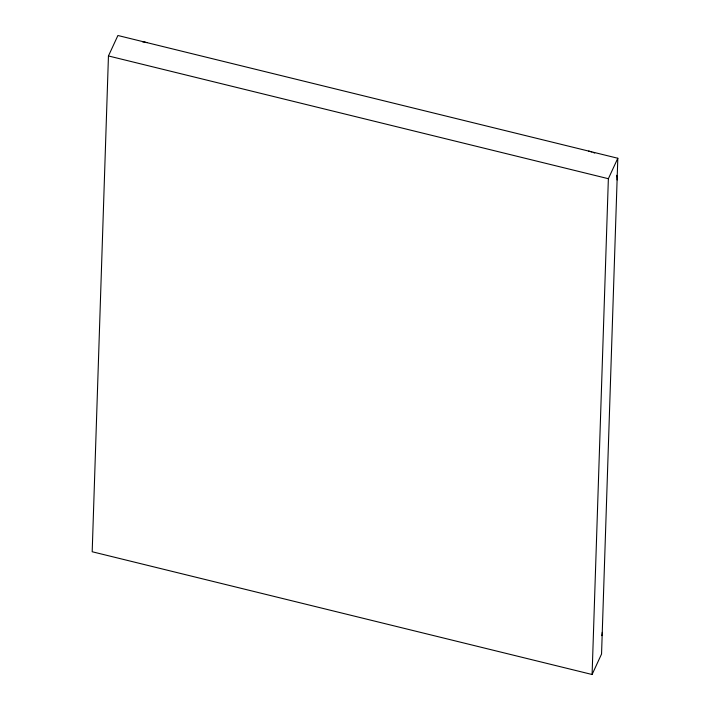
<?xml version="1.0" encoding="UTF-8"?>
<svg xmlns="http://www.w3.org/2000/svg" width="710" height="710" viewBox="0 0 710 710"><rect width="100%" height="100%" fill="white"/><g stroke="black" fill="none" stroke-linecap="round" stroke-linejoin="round"><path stroke-width="1.06" d="M108.453 55.957L92.185 551.75L592.096 674.5L601.547 654.043L617.815 158.25L117.904 35.5L108.453 55.957L608.363 178.707L592.096 674.5M608.363 178.707L617.815 158.25M142.462 41.792A30.645 20.776 24.8 0 1 147.023 42.636M602.257 632.353A30.663 20.794 24.8 0 1 601.787 635.654M588.661 151.088A30.663 20.794 24.8 0 1 591.705 151.958M593.214 152.472A30.663 20.794 24.8 0 1 594.705 153.049M616.617 175.272A30.663 20.794 24.8 0 1 617.105 179.941"/></g></svg>
